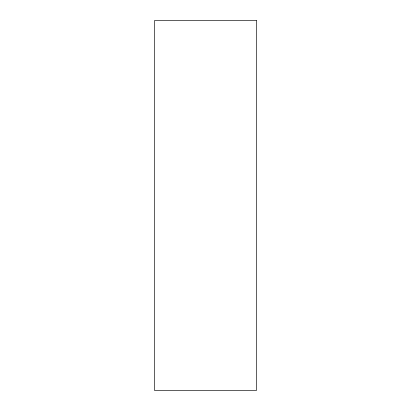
<?xml version="1.0" encoding="UTF-8"?>
<svg xmlns="http://www.w3.org/2000/svg" width="411" height="411" viewBox="0 0 411 411"><rect width="100%" height="100%" fill="white"/><g stroke="black" fill="none" stroke-linecap="round" stroke-linejoin="round"><path stroke-width="0.62" d="M256.479 20.55L154.521 20.55L154.521 390.45L256.479 390.45L256.479 20.55"/></g></svg>
